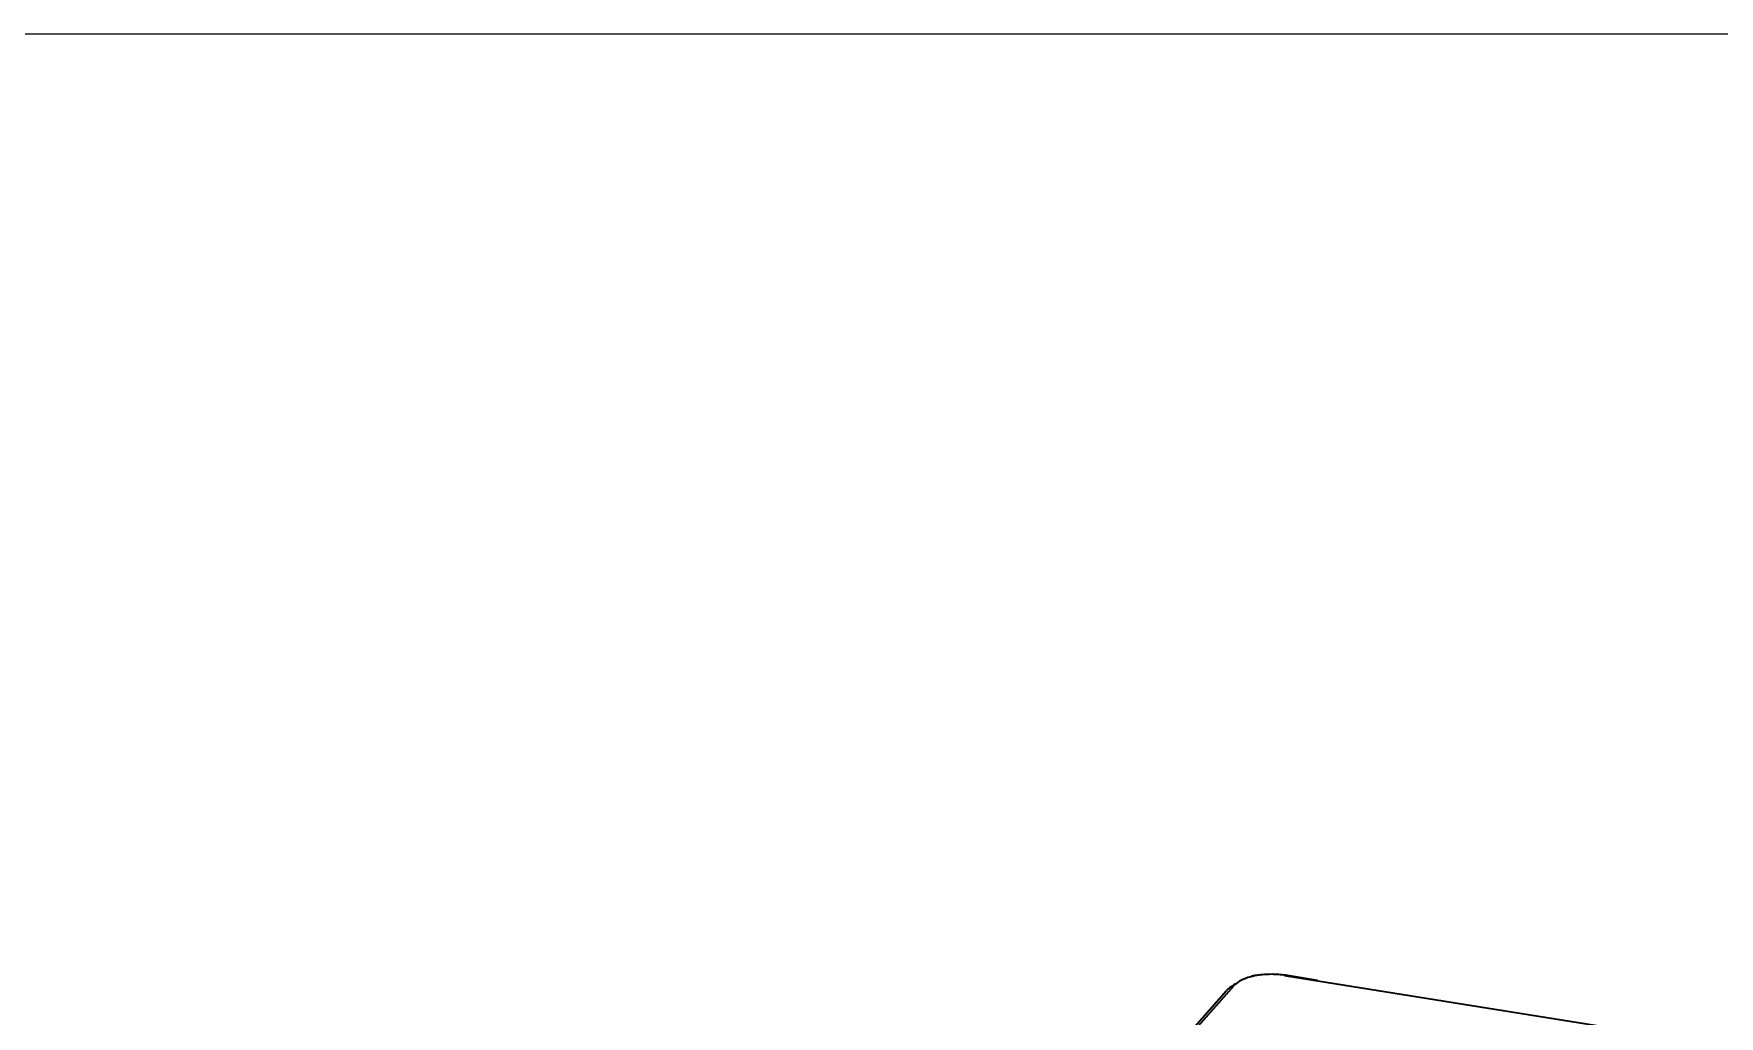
# Model space of a CAD drawing. Extents: x -1051 to 2563, y -231 to 775.
# Drawn here: x -459.7 to -330.2, y 616 to 691.5 of the extents above; entities that cross this region are included whole.
import ezdxf

# ---------------------------------------------------------------- set-up
doc = ezdxf.new("R2010")
doc.units = 0

msp = doc.modelspace()

# ---------------------------------------------------------------- linework, layer by layer
at = {"color": 7, "lineweight": 35, "ltscale": 0.000706575}
msp.add_line((-366.155, 619.052), (-366.155, 619.023), dxfattribs=at)
at = {"color": 7, "lineweight": 35, "ltscale": 0.000802208}
msp.add_line((-366.132, 619.029), (-366.155, 619.052), dxfattribs=at)
at = {"color": 7, "lineweight": 35}
for p, q in [((-363.621, 619.126), (-320.343, 612.192)), ((-428.96, 548.928), (-368.07, 617.954)), ((-428.4, 549.304), (-367.509, 618.33))]:
    msp.add_line(p, q, dxfattribs=at)
at = {"color": 7, "lineweight": 35, "ltscale": 0.058911}
msp.add_line((-361.067, 618.736), (-363.394, 619.109), dxfattribs=at)
at = {"color": 7, "lineweight": 35, "ltscale": 0.000577835}
msp.add_line((-361.082, 618.719), (-361.067, 618.736), dxfattribs=at)
at = {"color": 7, "lineweight": 35, "ltscale": 0.000495969}
msp.add_line((-361.066, 618.716), (-361.067, 618.736), dxfattribs=at)
msp.add_lwpolyline([(-1051.36, 691.486), (268.584, 691.486), (268.584, -155.338), (-1051.36, -155.338)], close=True)
at = {"color": 7, "lineweight": 35}
for centre, major_axis, start_param, end_param in [((-364.717, 617.883), (3, 0.047), 1.1896943, 2.7604906), ((-364.713, 617.613), (-3.61, -0.057), 4.7874298, 5.116488), ((-364.713, 617.613), (-3.61, -0.057), 4.3312869, 4.6373152), ((-364.71, 617.416), (-3.61, -0.057), 5.5444837, 5.9020833)]:
    msp.add_ellipse(centre, major_axis=major_axis, ratio=0.4401144, start_param=start_param, end_param=end_param, dxfattribs=at)

doc.saveas('drawing.dxf')
